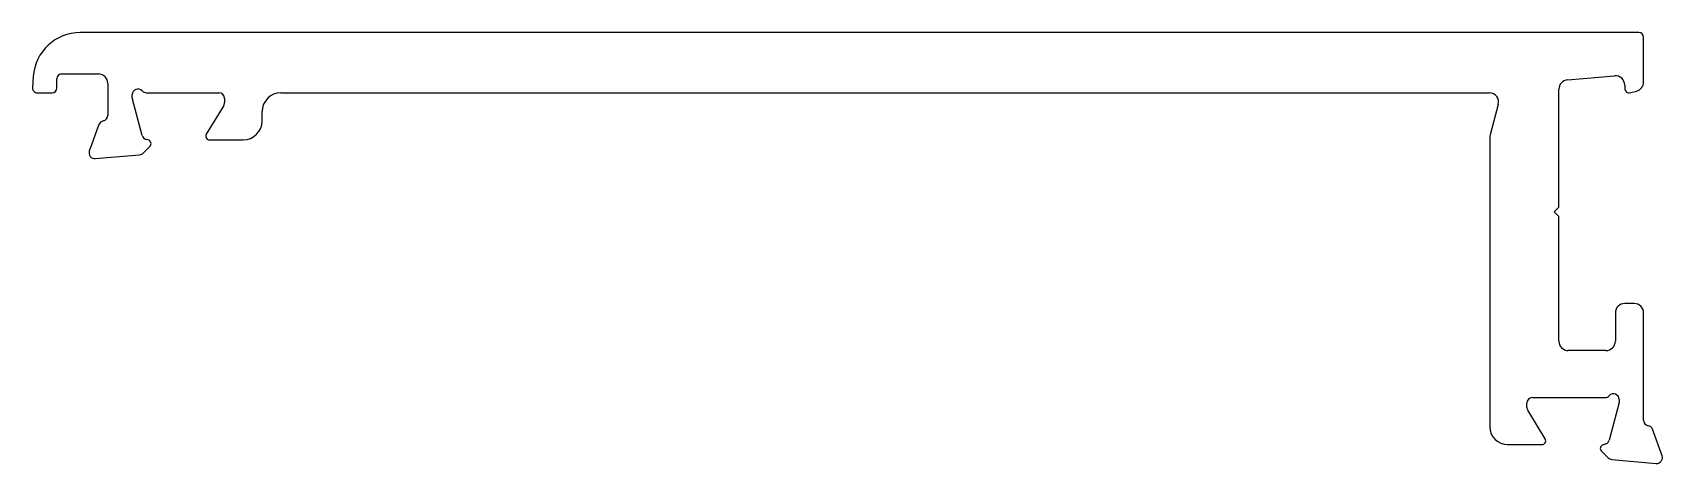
# Model space of a CAD drawing. Extents: x -41.2 to 45.4, y 5.6 to 28.5.
import ezdxf

# ---------------------------------------------------------------- set-up
doc = ezdxf.new("R2010")
doc.units = 0
doc.layers.add('PROFILE', color=1, linetype='CONTINUOUS')

msp = doc.modelspace()

# ---------------------------------------------------------------- linework, layer by layer
at = {"layer": 'PROFILE', "color": 7}
for p, q in [((44.142, 28.53), (-38.66, 28.53)), ((44.392, 25.906), (44.392, 28.28)), ((-41.154, 26.203), (-41.192, 25.596)), ((-39.909, 25.58), (-39.909, 26.08)), ((-39.659, 26.33), (-37.697, 26.33)), ((40.349, 26.015), (42.848, 26.234)), ((-40.942, 25.33), (-40.158, 25.33)), ((-37.197, 25.83), (-37.197, 24.13)), ((-35.897, 25.069), (-35.897, 25.23)), ((-35.15, 25.33), (-31.297, 25.33)), ((-27.997, 25.33), (36.192, 25.33)), ((39.893, 19.255), (39.893, 25.517)), ((43.392, 25.736), (43.392, 25.58)), ((43.707, 25.338), (44.021, 25.423)), ((-35.37, 23.065), (-35.887, 24.992)), ((-31.041, 24.652), (-31.967, 23.134)), ((-30.997, 25.03), (-30.997, 24.809)), ((-28.997, 23.83), (-28.997, 24.33)), ((36.675, 24.7), (36.245, 23.093)), ((-37.665, 23.643), (-38.179, 22.232)), ((-35.045, 22.823), (-35.158, 22.853)), ((-31.797, 22.83), (-29.997, 22.83)), ((36.228, 22.964), (36.228, 7.572)), ((-37.871, 21.831), (-35.505, 22.038)), ((-35.319, 22.125), (-34.955, 22.488)), ((39.643, 19.005), (39.893, 19.255)), ((39.893, 18.755), (39.643, 19.005)), ((39.893, 12.13), (39.893, 18.755)), ((43.892, 14.13), (43.392, 14.13)), ((42.892, 13.63), (42.892, 12.13)), ((44.392, 7.93), (44.392, 13.63)), ((42.392, 11.63), (40.393, 11.63)), ((38.192, 8.609), (38.192, 8.83)), ((38.492, 9.13), (42.345, 9.13)), ((43.082, 8.792), (42.566, 6.865)), ((43.092, 9.03), (43.092, 8.869)), ((39.163, 6.934), (38.236, 8.452)), ((45.374, 6.032), (44.86, 7.443)), ((37.17, 6.63), (38.992, 6.63)), ((42.151, 6.288), (42.514, 5.925)), ((42.354, 6.653), (42.24, 6.623)), ((42.7, 5.838), (45.066, 5.631))]:
    msp.add_line(p, q, dxfattribs=at)
for centre, radius, start, end in [((-38.66, 26.03), 2.5, 90, 176.03115), ((44.142, 28.28), 0.25, 360, 90), ((-39.659, 26.08), 0.25, 90, 180), ((-37.697, 25.83), 0.5, 0, 90), ((40.393, 25.517), 0.5, 95.01033, 180), ((42.892, 25.736), 0.5, 0, 95), ((-40.943, 25.58), 0.25, 176.3776, 270.02578), ((-40.159, 25.58), 0.25, 270.04782, 0), ((-35.597, 25.23), 0.3, 41.81031, 180), ((-35.15, 25.63), 0.3, 221.81031, 270), ((-31.297, 25.03), 0.3, 360, 90), ((-27.997, 24.33), 1, 90, 180), ((36.192, 24.83), 0.5, 345, 90), ((43.642, 25.58), 0.25, 180, 285), ((43.892, 25.906), 0.5, 285, 360), ((-35.597, 25.069), 0.3, 180, 195), ((-31.297, 24.809), 0.3, 328.6, 0), ((-37.383, 23.541), 0.3, 100.90428, 160), ((-37.497, 24.13), 0.3, 280.90428, 360), ((-29.997, 23.83), 1, 270, 360), ((-35.081, 23.143), 0.3, 195, 255), ((-35.097, 22.63), 0.2, 315, 75), ((-31.797, 23.03), 0.2, 148.6, 270), ((36.728, 22.964), 0.5, 165, 180), ((-37.897, 22.13), 0.3, 160, 275), ((-35.531, 22.337), 0.3, 275, 315), ((43.392, 13.63), 0.5, 90, 180), ((43.892, 13.63), 0.5, 0, 90), ((40.393, 12.13), 0.5, 180, 270), ((42.392, 12.13), 0.5, 270, 0), ((38.492, 8.83), 0.3, 90, 180), ((42.345, 9.43), 0.3, 270, 318.18969), ((42.792, 9.03), 0.3, 0, 138.18969), ((42.792, 8.869), 0.3, 345, 0), ((38.492, 8.609), 0.3, 180, 211.4), ((44.692, 7.93), 0.3, 180, 259.09572), ((37.17, 7.572), 0.942, 180, 270), ((38.992, 6.83), 0.2, 270, 31.4), ((44.579, 7.341), 0.3, 20, 79.09572), ((42.292, 6.43), 0.2, 105, 225), ((42.276, 6.943), 0.3, 285, 345), ((42.727, 6.137), 0.3, 225, 265), ((45.092, 5.93), 0.3, 265, 20)]:
    msp.add_arc(centre, radius, start, end, dxfattribs=at)

doc.saveas('drawing.dxf')
